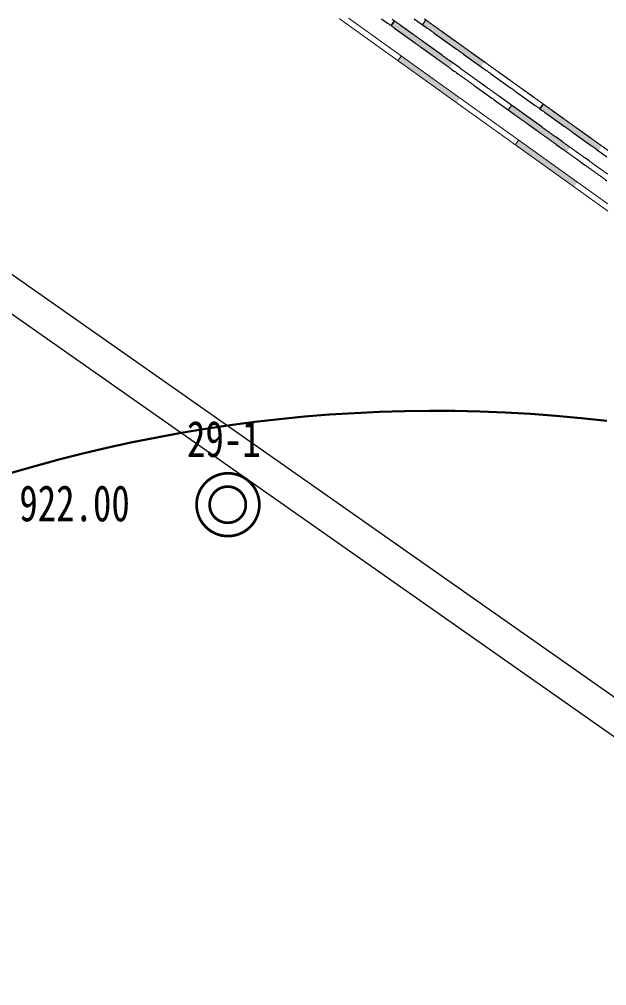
# Model space of a CAD drawing. Header units: inches. Extents: x 36473197 to 36486087, y 3899343 to 3911260.
# Drawn here: x 36483163.1 to 36483325.9, y 3904529.3 to 3904796.9 of the extents above; entities that cross this region are included whole.
import ezdxf

# ---------------------------------------------------------------- set-up
doc = ezdxf.new("R2010")
doc.units = ezdxf.units.IN
doc.header["$MEASUREMENT"] = 0
doc.layers.get('0').update_dxf_attribs({"lineweight": 0})
doc.layers.get('Defpoints').update_dxf_attribs({"lineweight": 0})
doc.layers.add('保护煤柱', color=7, linetype='Continuous', lineweight=0, true_color=0xff0042)
for name, color, linetype, lineweight in [('公路', 7, 'Continuous', 0), ('四盘区辅运巷', 7, 'Continuous', 0), ('西平正线', 7, 'Continuous', 0), ('钻孔', 7, 'Continuous', 0)]:
    doc.layers.add(name, color=color, linetype=linetype, lineweight=lineweight)
doc.styles.add('仿宋', font='simfang.ttf')
doc.styles.add('宋体', font='SIMSUN.TTC')
doc.linetypes.add('保护煤柱', pattern='A,0.0195,-0.001,[6,西北矿业高家堡煤矿2022年采掘接续图(2022.8.14).shx,S=1.01575e-06,R=0,X=0,Y=0],0.0195', length=0.04)
doc.dimstyles.get("Standard").update_dxf_attribs({"dimtxt": 30, "dimasz": 20, "dimexe": 0.18, "dimexo": 0.0625, "dimgap": 0.09, "dimtad": 1, "dimdec": 0, "dimzin": 0, "dimdsep": 46, "dimtxsty": '仿宋', "dimcen": 0.09, "dimclrd": 150, "dimclre": 150, "dimadec": 0, "dimazin": 0, "dimtfac": 1, "dimtdec": 0, "dimtofl": 0, "dimtmove": 0, "dimatfit": 3, "dimfxl": 1, "dimtolj": 1, "dimtzin": 0, "dimlwd": 0, "dimarcsym": 0})

# ---------------------------------------------------------------- blocks, each defined once
blk = doc.blocks.new('lr_block_12_1')
for points in [[(584.82, 265.34), (584.5, 265.57), (584.17, 265.81), (583.85, 266.04), (583.52, 266.27), (583.19, 266.51), (582.87, 266.74), (582.54, 266.97), (582.22, 267.2), (581.89, 267.44), (581.57, 267.67), (581.24, 267.9), (580.92, 268.14), (580.59, 268.37), (580.27, 268.6), (579.94, 268.83), (579.62, 269.07), (579.29, 269.3), (578.97, 269.53), (578.64, 269.77), (578.32, 270), (577.99, 270.23), (577.67, 270.47), (577.34, 270.7), (577.02, 270.93), (576.69, 271.16), (576.37, 271.4), (576.04, 271.63), (575.72, 271.86), (575.39, 272.1), (575.07, 272.33), (574.74, 272.56), (574.42, 272.8), (574.09, 273.03), (573.77, 273.26), (573.44, 273.49), (573.12, 273.73), (572.79, 273.96), (572.46, 274.19), (572.14, 274.43), (571.81, 274.66), (571.49, 274.89), (571.16, 275.12), (570.84, 275.36), (570.51, 275.59), (570.19, 275.82), (569.86, 276.06), (569.54, 276.29), (569.21, 276.52), (568.89, 276.76), (568.56, 276.99), (568.33, 276.66), (568.1, 276.34), (567.86, 276.01), (567.63, 275.69), (567.96, 275.46), (568.28, 275.22), (568.61, 274.99), (568.93, 274.76), (569.26, 274.52), (569.58, 274.29), (569.91, 274.06), (570.23, 273.82), (570.56, 273.59), (570.88, 273.36), (571.21, 273.13), (571.53, 272.89), (571.86, 272.66), (572.18, 272.43), (572.51, 272.19), (572.83, 271.96), (573.16, 271.73), (573.48, 271.49), (573.81, 271.26), (574.13, 271.03), (574.46, 270.8), (574.78, 270.56), (575.11, 270.33), (575.43, 270.1), (575.76, 269.86), (576.09, 269.63), (576.41, 269.4), (576.74, 269.16), (577.06, 268.93), (577.39, 268.7), (577.71, 268.47), (578.04, 268.23), (578.36, 268), (578.69, 267.77), (579.01, 267.53), (579.34, 267.3), (579.66, 267.07), (579.99, 266.83), (580.31, 266.6), (580.64, 266.37), (580.96, 266.14), (581.29, 265.9), (581.61, 265.67), (581.94, 265.44), (582.26, 265.2), (582.59, 264.97), (582.91, 264.74), (583.24, 264.51), (583.56, 264.27), (583.89, 264.04), (584.12, 264.37), (584.36, 264.69), (584.59, 265.02)], [(617.35, 242.06), (617.03, 242.3), (616.7, 242.53), (616.38, 242.76), (616.05, 243), (615.72, 243.23), (615.4, 243.46), (615.07, 243.69), (614.75, 243.93), (614.42, 244.16), (614.1, 244.39), (613.77, 244.63), (613.45, 244.86), (613.12, 245.09), (612.8, 245.32), (612.47, 245.56), (612.15, 245.79), (611.82, 246.02), (611.5, 246.25), (611.17, 246.49), (610.85, 246.72), (610.52, 246.95), (610.19, 247.19), (609.87, 247.42), (609.54, 247.65), (609.22, 247.88), (608.89, 248.12), (608.57, 248.35), (608.24, 248.58), (607.92, 248.81), (607.59, 249.05), (607.27, 249.28), (606.94, 249.51), (606.62, 249.75), (606.29, 249.98), (605.97, 250.21), (605.64, 250.44), (605.31, 250.68), (604.99, 250.91), (604.66, 251.14), (604.34, 251.38), (604.01, 251.61), (603.69, 251.84), (603.36, 252.07), (603.04, 252.31), (602.71, 252.54), (602.39, 252.77), (602.06, 253), (601.74, 253.24), (601.41, 253.47), (601.09, 253.7), (600.85, 253.38), (600.62, 253.05), (600.39, 252.73), (600.16, 252.4), (600.48, 252.17), (600.81, 251.94), (601.13, 251.7), (601.46, 251.47), (601.78, 251.24), (602.11, 251.01), (602.43, 250.77), (602.76, 250.54), (603.08, 250.31), (603.41, 250.07), (603.73, 249.84), (604.06, 249.61), (604.38, 249.38), (604.71, 249.14), (605.03, 248.91), (605.36, 248.68), (605.69, 248.44), (606.01, 248.21), (606.34, 247.98), (606.66, 247.75), (606.99, 247.51), (607.31, 247.28), (607.64, 247.05), (607.96, 246.82), (608.29, 246.58), (608.61, 246.35), (608.94, 246.12), (609.26, 245.88), (609.59, 245.65), (609.91, 245.42), (610.24, 245.19), (610.56, 244.95), (610.89, 244.72), (611.22, 244.49), (611.54, 244.26), (611.87, 244.02), (612.19, 243.79), (612.52, 243.56), (612.84, 243.32), (613.17, 243.09), (613.49, 242.86), (613.82, 242.63), (614.14, 242.39), (614.47, 242.16), (614.79, 241.93), (615.12, 241.69), (615.44, 241.46), (615.77, 241.23), (616.09, 241), (616.42, 240.76), (616.65, 241.09), (616.89, 241.41), (617.12, 241.74)]]:
    blk.add_hatch(color=7).paths.add_polyline_path(points, flags=17)
at = {"color": 7, "const_width": 0.3}
for points in [[(568.56, 276.99), (568.24, 277.22), (567.91, 277.45), (567.59, 277.69), (567.26, 277.92), (566.94, 278.15), (566.61, 278.39), (566.29, 278.62), (565.96, 278.85), (565.64, 279.09), (565.31, 279.32), (564.99, 279.55), (564.66, 279.78), (564.34, 280.02), (564.01, 280.25), (563.69, 280.48), (563.36, 280.72), (563.04, 280.95), (562.71, 281.18), (562.39, 281.42), (562.06, 281.65), (561.74, 281.88), (561.41, 282.11), (561.08, 282.35), (560.76, 282.58), (560.43, 282.81), (560.11, 283.05), (559.78, 283.28), (559.46, 283.51), (559.13, 283.75), (558.81, 283.98), (558.48, 284.21), (558.16, 284.44), (557.83, 284.68), (557.51, 284.91), (557.18, 285.14), (556.86, 285.38), (556.53, 285.61), (556.21, 285.84), (555.88, 286.07), (555.56, 286.31), (555.23, 286.54), (554.91, 286.77), (554.58, 287.01), (554.26, 287.24), (553.93, 287.47)], [(551.37, 287.34), (551.7, 287.1), (552.02, 286.87), (552.35, 286.64), (552.67, 286.41), (553, 286.17), (553.32, 285.94), (553.65, 285.71), (553.98, 285.47), (554.3, 285.24), (554.63, 285.01), (554.95, 284.77), (555.28, 284.54), (555.6, 284.31), (555.93, 284.08), (556.25, 283.84), (556.58, 283.61), (556.9, 283.38), (557.23, 283.14), (557.55, 282.91), (557.88, 282.68), (558.2, 282.44), (558.53, 282.21), (558.85, 281.98), (559.18, 281.75), (559.5, 281.51), (559.83, 281.28), (560.15, 281.05), (560.48, 280.81), (560.8, 280.58), (561.13, 280.35), (561.45, 280.11), (561.78, 279.88), (562.1, 279.65), (562.43, 279.42), (562.75, 279.18), (563.08, 278.95), (563.4, 278.72), (563.73, 278.48), (564.05, 278.25), (564.38, 278.02), (564.7, 277.78), (565.03, 277.55), (565.36, 277.32), (565.68, 277.09), (566.01, 276.85), (566.33, 276.62), (566.66, 276.39), (566.98, 276.15), (567.31, 275.92), (567.63, 275.69), (567.86, 276.01), (568.1, 276.34), (568.33, 276.66), (568.56, 276.99)], [(601.09, 253.7), (600.76, 253.94), (600.44, 254.17), (600.11, 254.4), (599.78, 254.63), (599.46, 254.87), (599.13, 255.1), (598.81, 255.33), (598.48, 255.57), (598.16, 255.8), (597.83, 256.03), (597.51, 256.26), (597.18, 256.5), (596.86, 256.73), (596.53, 256.96), (596.21, 257.19), (595.88, 257.43), (595.56, 257.66), (595.23, 257.89), (594.91, 258.13), (594.58, 258.36), (594.25, 258.59), (593.93, 258.82), (593.6, 259.06), (593.28, 259.29), (592.95, 259.52), (592.63, 259.76), (592.3, 259.99), (591.98, 260.22), (591.65, 260.45), (591.33, 260.69), (591, 260.92), (590.68, 261.15), (590.35, 261.38), (590.03, 261.62), (589.7, 261.85), (589.38, 262.08), (589.05, 262.32), (588.72, 262.55), (588.4, 262.78), (588.07, 263.01), (587.75, 263.25), (587.42, 263.48), (587.1, 263.71), (586.77, 263.94), (586.45, 264.18), (586.12, 264.41), (585.8, 264.64), (585.47, 264.88), (585.15, 265.11), (584.82, 265.34), (584.5, 265.57), (584.17, 265.81), (583.85, 266.04), (583.52, 266.27), (583.19, 266.51), (582.87, 266.74), (582.54, 266.97), (582.22, 267.2), (581.89, 267.44), (581.57, 267.67), (581.24, 267.9), (580.92, 268.14), (580.59, 268.37), (580.27, 268.6), (579.94, 268.83), (579.62, 269.07), (579.29, 269.3), (578.97, 269.53), (578.64, 269.77), (578.32, 270), (577.99, 270.23), (577.67, 270.47), (577.34, 270.7), (577.02, 270.93), (576.69, 271.16), (576.37, 271.4), (576.04, 271.63), (575.72, 271.86), (575.39, 272.1), (575.07, 272.33), (574.74, 272.56), (574.42, 272.8), (574.09, 273.03), (573.77, 273.26), (573.44, 273.49), (573.12, 273.73), (572.79, 273.96), (572.46, 274.19), (572.14, 274.43), (571.81, 274.66), (571.49, 274.89), (571.16, 275.12), (570.84, 275.36), (570.51, 275.59), (570.19, 275.82), (569.86, 276.06), (569.54, 276.29), (569.21, 276.52), (568.89, 276.76), (568.56, 276.99), (568.33, 276.66), (568.1, 276.34), (567.86, 276.01), (567.63, 275.69), (567.96, 275.46), (568.28, 275.22), (568.61, 274.99), (568.93, 274.76), (569.26, 274.52), (569.58, 274.29), (569.91, 274.06), (570.23, 273.82), (570.56, 273.59), (570.88, 273.36), (571.21, 273.13), (571.53, 272.89), (571.86, 272.66), (572.18, 272.43), (572.51, 272.19), (572.83, 271.96), (573.16, 271.73), (573.48, 271.49), (573.81, 271.26), (574.13, 271.03), (574.46, 270.8), (574.78, 270.56), (575.11, 270.33), (575.43, 270.1), (575.76, 269.86), (576.09, 269.63), (576.41, 269.4), (576.74, 269.16), (577.06, 268.93), (577.39, 268.7), (577.71, 268.47), (578.04, 268.23), (578.36, 268), (578.69, 267.77), (579.01, 267.53), (579.34, 267.3), (579.66, 267.07), (579.99, 266.83), (580.31, 266.6), (580.64, 266.37), (580.96, 266.14), (581.29, 265.9), (581.61, 265.67), (581.94, 265.44), (582.26, 265.2), (582.59, 264.97), (582.91, 264.74), (583.24, 264.51), (583.56, 264.27), (583.89, 264.04), (584.22, 263.81), (584.54, 263.57), (584.87, 263.34), (585.19, 263.11), (585.52, 262.88), (585.84, 262.64), (586.17, 262.41), (586.49, 262.18), (586.82, 261.95), (587.14, 261.71), (587.47, 261.48), (587.79, 261.25), (588.12, 261.01), (588.44, 260.78), (588.77, 260.55), (589.09, 260.32), (589.42, 260.08), (589.75, 259.85), (590.07, 259.62), (590.4, 259.38), (590.72, 259.15), (591.05, 258.92), (591.37, 258.69), (591.7, 258.45), (592.02, 258.22), (592.35, 257.99), (592.67, 257.76), (593, 257.52), (593.32, 257.29), (593.65, 257.06), (593.97, 256.82), (594.3, 256.59), (594.62, 256.36), (594.95, 256.13), (595.28, 255.89), (595.6, 255.66), (595.93, 255.43), (596.25, 255.2), (596.58, 254.96), (596.9, 254.73), (597.23, 254.5), (597.55, 254.26), (597.88, 254.03), (598.2, 253.8), (598.53, 253.57), (598.85, 253.33), (599.18, 253.1), (599.5, 252.87), (599.83, 252.63), (600.16, 252.4), (600.39, 252.73), (600.62, 253.05), (600.85, 253.38), (601.09, 253.7)], [(625.81, 236.01), (625.48, 236.25), (625.16, 236.48), (624.83, 236.71), (624.51, 236.94), (624.18, 237.18), (623.86, 237.41), (623.53, 237.64), (623.21, 237.87), (622.88, 238.11), (622.56, 238.34), (622.23, 238.57), (621.91, 238.81), (621.58, 239.04), (621.25, 239.27), (620.93, 239.5), (620.6, 239.74), (620.28, 239.97), (619.95, 240.2), (619.63, 240.44), (619.3, 240.67), (618.98, 240.9), (618.65, 241.13), (618.33, 241.37), (618, 241.6), (617.68, 241.83), (617.35, 242.06), (617.03, 242.3), (616.7, 242.53), (616.38, 242.76), (616.05, 243), (615.72, 243.23), (615.4, 243.46), (615.07, 243.69), (614.75, 243.93), (614.42, 244.16), (614.1, 244.39), (613.77, 244.63), (613.45, 244.86), (613.12, 245.09), (612.8, 245.32), (612.47, 245.56), (612.15, 245.79), (611.82, 246.02), (611.5, 246.25), (611.17, 246.49), (610.85, 246.72), (610.52, 246.95), (610.19, 247.19), (609.87, 247.42), (609.54, 247.65), (609.22, 247.88), (608.89, 248.12), (608.57, 248.35), (608.24, 248.58), (607.92, 248.81), (607.59, 249.05), (607.27, 249.28), (606.94, 249.51), (606.62, 249.75), (606.29, 249.98), (605.97, 250.21), (605.64, 250.44), (605.31, 250.68), (604.99, 250.91), (604.66, 251.14), (604.34, 251.38), (604.01, 251.61), (603.69, 251.84), (603.36, 252.07), (603.04, 252.31), (602.71, 252.54), (602.39, 252.77), (602.06, 253), (601.74, 253.24), (601.41, 253.47), (601.09, 253.7), (600.85, 253.38), (600.62, 253.05), (600.39, 252.73), (600.16, 252.4), (600.48, 252.17), (600.81, 251.94), (601.13, 251.7), (601.46, 251.47), (601.78, 251.24), (602.11, 251.01), (602.43, 250.77), (602.76, 250.54), (603.08, 250.31), (603.41, 250.07), (603.73, 249.84), (604.06, 249.61), (604.38, 249.38), (604.71, 249.14), (605.03, 248.91), (605.36, 248.68), (605.69, 248.44), (606.01, 248.21), (606.34, 247.98), (606.66, 247.75), (606.99, 247.51), (607.31, 247.28), (607.64, 247.05), (607.96, 246.82), (608.29, 246.58), (608.61, 246.35), (608.94, 246.12), (609.26, 245.88), (609.59, 245.65), (609.91, 245.42), (610.24, 245.19), (610.56, 244.95), (610.89, 244.72), (611.22, 244.49), (611.54, 244.26), (611.87, 244.02), (612.19, 243.79), (612.52, 243.56), (612.84, 243.32), (613.17, 243.09), (613.49, 242.86), (613.82, 242.63), (614.14, 242.39), (614.47, 242.16), (614.79, 241.93), (615.12, 241.69), (615.44, 241.46), (615.77, 241.23), (616.09, 241), (616.42, 240.76), (616.75, 240.53), (617.07, 240.3), (617.4, 240.07), (617.72, 239.83), (618.05, 239.6), (618.37, 239.37), (618.7, 239.13), (619.02, 238.9), (619.35, 238.67), (619.67, 238.44), (620, 238.2), (620.32, 237.97), (620.65, 237.74), (620.97, 237.5), (621.3, 237.27), (621.62, 237.04), (621.95, 236.81), (622.28, 236.57), (622.6, 236.34), (622.93, 236.11), (623.25, 235.88), (623.58, 235.64), (623.9, 235.41), (624.23, 235.18), (624.55, 234.94), (624.88, 234.71), (625.2, 234.48), (625.53, 234.25), (625.85, 234.01)]]:
    blk.add_lwpolyline(points, dxfattribs=at)
blk = doc.blocks.new('*D204')
at = {"layer": 'Defpoints', "color": 0, "transparency": 16777216}
for p in [(36476925.52, 3911082.36), (36486060.15, 3904950.04), (36485936.09, 3904772.87)]:
    blk.add_point(p, dxfattribs=at)
at = {"layer": '四盘区辅运巷', "color": 150, "lineweight": -2, "transparency": 16777216}
for p, q in [((36476925.55, 3911082.41), (36477049.68, 3911259.68)), ((36485936.12, 3904772.92), (36486060.25, 3904950.19))]:
    blk.add_line(p, q, dxfattribs=at)
at = {"layer": '四盘区辅运巷', "color": 150, "lineweight": 0, "transparency": 16777216}
blk.add_line((36477065.96, 3911248.06), (36486043.76, 3904961.51), dxfattribs=at)
at = {"layer": '四盘区辅运巷', "color": 150, "transparency": 16777216}
for points in [[(36477067.87, 3911250.79), (36477064.05, 3911245.33), (36477049.58, 3911259.53)], [(36486045.68, 3904964.24), (36486041.85, 3904958.78), (36486060.15, 3904950.04)]]:
    blk.add_solid(points, dxfattribs=at)
at = {"layer": '四盘区辅运巷', "color": 0, "transparency": 16777216, "insert": (36481563.62, 3908117.29), "char_height": 30, "attachment_point": 5, "rotation": 324.9991, "style": '仿宋'}
blk.add_mtext('\\A1;1100', dxfattribs=at)
blk = doc.blocks.new('*D205')
at = {"layer": 'Defpoints', "color": 0, "transparency": 16777216}
for p in [(36485936.09, 3904772.87), (36482207.75, 3899448.44), (36482358.83, 3899342.66)]:
    blk.add_point(p, dxfattribs=at)
at = {"layer": '四盘区辅运巷', "color": 150, "lineweight": -2, "transparency": 16777216}
for p, q in [((36485936.14, 3904772.84), (36486087.31, 3904666.98)), ((36482207.81, 3899448.41), (36482358.98, 3899342.55))]:
    blk.add_line(p, q, dxfattribs=at)
at = {"layer": '四盘区辅运巷', "color": 150, "lineweight": 0, "transparency": 16777216}
blk.add_line((36486075.69, 3904650.7), (36482370.3, 3899359.04), dxfattribs=at)
at = {"layer": '四盘区辅运巷', "color": 150, "transparency": 16777216}
for points in [[(36486072.96, 3904652.61), (36486078.42, 3904648.79), (36486087.16, 3904667.08)], [(36482367.57, 3899360.95), (36482373.03, 3899357.13), (36482358.83, 3899342.66)]]:
    blk.add_solid(points, dxfattribs=at)
at = {"layer": '四盘区辅运巷', "color": 0, "transparency": 16777216, "insert": (36484210.49, 3902013.62), "char_height": 30, "attachment_point": 5, "rotation": 54.9991, "style": '仿宋'}
blk.add_mtext('\\A1;650', dxfattribs=at)

msp = doc.modelspace()

# ---------------------------------------------------------------- hatches: boundary and pattern name
at = {"layer": '西平正线'}
for points in [[(36483283.33, 3904784.73), (36483283, 3904784.97), (36483282.68, 3904785.2), (36483282.35, 3904785.43), (36483282.03, 3904785.67), (36483281.7, 3904785.9), (36483281.38, 3904786.13), (36483281.05, 3904786.37), (36483280.73, 3904786.6), (36483280.4, 3904786.83), (36483280.08, 3904787.07), (36483279.76, 3904787.3), (36483279.43, 3904787.54), (36483279.11, 3904787.77), (36483278.78, 3904788), (36483278.46, 3904788.24), (36483278.13, 3904788.47), (36483277.81, 3904788.7), (36483277.48, 3904788.94), (36483277.16, 3904789.17), (36483276.83, 3904789.4), (36483276.51, 3904789.64), (36483276.18, 3904789.87), (36483275.86, 3904790.1), (36483275.53, 3904790.34), (36483275.21, 3904790.57), (36483274.88, 3904790.8), (36483274.56, 3904791.04), (36483274.23, 3904791.27), (36483273.91, 3904791.5), (36483273.58, 3904791.74), (36483273.26, 3904791.97), (36483272.93, 3904792.2), (36483272.61, 3904792.44), (36483272.28, 3904792.67), (36483271.96, 3904792.9), (36483271.63, 3904793.14), (36483271.31, 3904793.37), (36483270.98, 3904793.6), (36483270.66, 3904793.84), (36483270.33, 3904794.07), (36483270.01, 3904794.3), (36483269.69, 3904794.54), (36483269.36, 3904794.77), (36483269.04, 3904795), (36483268.71, 3904795.24), (36483268.39, 3904795.47), (36483268.06, 3904795.7), (36483267.74, 3904795.94), (36483267.41, 3904796.17), (36483267.09, 3904796.4), (36483266.85, 3904796.08), (36483266.62, 3904795.76), (36483266.39, 3904795.43), (36483266.15, 3904795.11), (36483266.48, 3904794.87), (36483266.8, 3904794.64), (36483267.13, 3904794.41), (36483267.45, 3904794.17), (36483267.78, 3904793.94), (36483268.1, 3904793.7), (36483268.43, 3904793.47), (36483268.75, 3904793.24), (36483269.08, 3904793), (36483269.4, 3904792.77), (36483269.73, 3904792.54), (36483270.05, 3904792.3), (36483270.38, 3904792.07), (36483270.7, 3904791.84), (36483271.03, 3904791.6), (36483271.35, 3904791.37), (36483271.68, 3904791.14), (36483272, 3904790.9), (36483272.32, 3904790.67), (36483272.65, 3904790.44), (36483272.97, 3904790.2), (36483273.3, 3904789.97), (36483273.62, 3904789.74), (36483273.95, 3904789.5), (36483274.27, 3904789.27), (36483274.6, 3904789.04), (36483274.92, 3904788.8), (36483275.25, 3904788.57), (36483275.57, 3904788.34), (36483275.9, 3904788.1), (36483276.22, 3904787.87), (36483276.55, 3904787.64), (36483276.87, 3904787.4), (36483277.2, 3904787.17), (36483277.52, 3904786.94), (36483277.85, 3904786.7), (36483278.17, 3904786.47), (36483278.5, 3904786.24), (36483278.82, 3904786), (36483279.15, 3904785.77), (36483279.47, 3904785.54), (36483279.8, 3904785.3), (36483280.12, 3904785.07), (36483280.45, 3904784.84), (36483280.77, 3904784.6), (36483281.1, 3904784.37), (36483281.42, 3904784.14), (36483281.75, 3904783.9), (36483282.07, 3904783.67), (36483282.39, 3904783.43), (36483282.63, 3904783.76), (36483282.86, 3904784.08), (36483283.09, 3904784.41)], [(36483292.06, 3904785.02), (36483291.73, 3904785.25), (36483291.41, 3904785.48), (36483291.08, 3904785.72), (36483290.76, 3904785.95), (36483290.43, 3904786.18), (36483290.11, 3904786.41), (36483289.78, 3904786.65), (36483289.46, 3904786.88), (36483289.13, 3904787.11), (36483288.81, 3904787.34), (36483288.48, 3904787.58), (36483288.15, 3904787.81), (36483287.83, 3904788.04), (36483287.5, 3904788.28), (36483287.18, 3904788.51), (36483286.85, 3904788.74), (36483286.53, 3904788.97), (36483286.2, 3904789.21), (36483285.88, 3904789.44), (36483285.55, 3904789.67), (36483285.23, 3904789.9), (36483284.9, 3904790.14), (36483284.58, 3904790.37), (36483284.25, 3904790.6), (36483283.93, 3904790.84), (36483283.6, 3904791.07), (36483283.28, 3904791.3), (36483282.95, 3904791.53), (36483282.62, 3904791.77), (36483282.3, 3904792), (36483281.97, 3904792.23), (36483281.65, 3904792.47), (36483281.32, 3904792.7), (36483281, 3904792.93), (36483280.67, 3904793.16), (36483280.35, 3904793.4), (36483280.02, 3904793.63), (36483279.7, 3904793.86), (36483279.37, 3904794.09), (36483279.05, 3904794.33), (36483278.72, 3904794.56), (36483278.4, 3904794.79), (36483278.07, 3904795.03), (36483277.75, 3904795.26), (36483277.42, 3904795.49), (36483277.09, 3904795.72), (36483276.77, 3904795.96), (36483276.44, 3904796.19), (36483276.12, 3904796.42), (36483275.79, 3904796.66), (36483275.56, 3904796.33), (36483275.33, 3904796), (36483275.1, 3904795.68), (36483274.86, 3904795.35), (36483275.19, 3904795.12), (36483275.51, 3904794.89), (36483275.84, 3904794.66), (36483276.16, 3904794.42), (36483276.49, 3904794.19), (36483276.81, 3904793.96), (36483277.14, 3904793.72), (36483277.46, 3904793.49), (36483277.79, 3904793.26), (36483278.12, 3904793.03), (36483278.44, 3904792.79), (36483278.77, 3904792.56), (36483279.09, 3904792.33), (36483279.42, 3904792.1), (36483279.74, 3904791.86), (36483280.07, 3904791.63), (36483280.39, 3904791.4), (36483280.72, 3904791.16), (36483281.04, 3904790.93), (36483281.37, 3904790.7), (36483281.69, 3904790.47), (36483282.02, 3904790.23), (36483282.34, 3904790), (36483282.67, 3904789.77), (36483282.99, 3904789.53), (36483283.32, 3904789.3), (36483283.65, 3904789.07), (36483283.97, 3904788.84), (36483284.3, 3904788.6), (36483284.62, 3904788.37), (36483284.95, 3904788.14), (36483285.27, 3904787.91), (36483285.6, 3904787.67), (36483285.92, 3904787.44), (36483286.25, 3904787.21), (36483286.57, 3904786.97), (36483286.9, 3904786.74), (36483287.22, 3904786.51), (36483287.55, 3904786.28), (36483287.87, 3904786.04), (36483288.2, 3904785.81), (36483288.52, 3904785.58), (36483288.85, 3904785.35), (36483289.18, 3904785.11), (36483289.5, 3904784.88), (36483289.83, 3904784.65), (36483290.15, 3904784.41), (36483290.48, 3904784.18), (36483290.8, 3904783.95), (36483291.13, 3904783.72), (36483291.36, 3904784.04), (36483291.59, 3904784.37), (36483291.83, 3904784.69)], [(36483315.81, 3904761.4), (36483315.49, 3904761.63), (36483315.16, 3904761.86), (36483314.84, 3904762.1), (36483314.51, 3904762.33), (36483314.19, 3904762.56), (36483313.86, 3904762.79), (36483313.54, 3904763.03), (36483313.21, 3904763.26), (36483312.89, 3904763.49), (36483312.56, 3904763.73), (36483312.24, 3904763.96), (36483311.91, 3904764.19), (36483311.59, 3904764.43), (36483311.26, 3904764.66), (36483310.94, 3904764.89), (36483310.61, 3904765.13), (36483310.29, 3904765.36), (36483309.97, 3904765.59), (36483309.64, 3904765.83), (36483309.32, 3904766.06), (36483308.99, 3904766.29), (36483308.67, 3904766.53), (36483308.34, 3904766.76), (36483308.02, 3904767), (36483307.69, 3904767.23), (36483307.37, 3904767.46), (36483307.04, 3904767.7), (36483306.72, 3904767.93), (36483306.39, 3904768.16), (36483306.07, 3904768.4), (36483305.74, 3904768.63), (36483305.42, 3904768.86), (36483305.09, 3904769.1), (36483304.77, 3904769.33), (36483304.44, 3904769.56), (36483304.12, 3904769.8), (36483303.79, 3904770.03), (36483303.47, 3904770.26), (36483303.14, 3904770.5), (36483302.82, 3904770.73), (36483302.49, 3904770.96), (36483302.17, 3904771.2), (36483301.84, 3904771.43), (36483301.52, 3904771.66), (36483301.19, 3904771.9), (36483300.87, 3904772.13), (36483300.54, 3904772.36), (36483300.22, 3904772.6), (36483299.9, 3904772.83), (36483299.57, 3904773.06), (36483299.34, 3904772.74), (36483299.1, 3904772.41), (36483298.87, 3904772.09), (36483298.64, 3904771.76), (36483298.96, 3904771.53), (36483299.29, 3904771.3), (36483299.61, 3904771.06), (36483299.94, 3904770.83), (36483300.26, 3904770.6), (36483300.59, 3904770.36), (36483300.91, 3904770.13), (36483301.24, 3904769.9), (36483301.56, 3904769.66), (36483301.89, 3904769.43), (36483302.21, 3904769.2), (36483302.53, 3904768.96), (36483302.86, 3904768.73), (36483303.18, 3904768.5), (36483303.51, 3904768.26), (36483303.83, 3904768.03), (36483304.16, 3904767.8), (36483304.48, 3904767.56), (36483304.81, 3904767.33), (36483305.13, 3904767.1), (36483305.46, 3904766.86), (36483305.78, 3904766.63), (36483306.11, 3904766.4), (36483306.43, 3904766.16), (36483306.76, 3904765.93), (36483307.08, 3904765.7), (36483307.41, 3904765.46), (36483307.73, 3904765.23), (36483308.06, 3904765), (36483308.38, 3904764.76), (36483308.71, 3904764.53), (36483309.03, 3904764.3), (36483309.36, 3904764.06), (36483309.68, 3904763.83), (36483310.01, 3904763.6), (36483310.33, 3904763.36), (36483310.66, 3904763.13), (36483310.98, 3904762.89), (36483311.31, 3904762.66), (36483311.63, 3904762.43), (36483311.96, 3904762.19), (36483312.28, 3904761.96), (36483312.6, 3904761.73), (36483312.93, 3904761.49), (36483313.25, 3904761.26), (36483313.58, 3904761.03), (36483313.91, 3904760.79), (36483314.23, 3904760.56), (36483314.56, 3904760.33), (36483314.88, 3904760.1), (36483315.12, 3904760.42), (36483315.35, 3904760.75), (36483315.58, 3904761.07)], [(36483324.59, 3904761.74), (36483324.26, 3904761.97), (36483323.94, 3904762.21), (36483323.61, 3904762.44), (36483323.29, 3904762.67), (36483322.96, 3904762.9), (36483322.64, 3904763.14), (36483322.31, 3904763.37), (36483321.99, 3904763.6), (36483321.66, 3904763.84), (36483321.34, 3904764.07), (36483321.01, 3904764.3), (36483320.69, 3904764.53), (36483320.36, 3904764.77), (36483320.03, 3904765), (36483319.71, 3904765.23), (36483319.38, 3904765.47), (36483319.06, 3904765.7), (36483318.73, 3904765.93), (36483318.41, 3904766.16), (36483318.08, 3904766.4), (36483317.76, 3904766.63), (36483317.43, 3904766.86), (36483317.11, 3904767.09), (36483316.78, 3904767.33), (36483316.46, 3904767.56), (36483316.13, 3904767.79), (36483315.81, 3904768.03), (36483315.48, 3904768.26), (36483315.15, 3904768.49), (36483314.83, 3904768.72), (36483314.5, 3904768.96), (36483314.18, 3904769.19), (36483313.85, 3904769.42), (36483313.53, 3904769.65), (36483313.2, 3904769.89), (36483312.88, 3904770.12), (36483312.55, 3904770.35), (36483312.23, 3904770.59), (36483311.9, 3904770.82), (36483311.58, 3904771.05), (36483311.25, 3904771.28), (36483310.93, 3904771.52), (36483310.6, 3904771.75), (36483310.28, 3904771.98), (36483309.95, 3904772.22), (36483309.62, 3904772.45), (36483309.3, 3904772.68), (36483308.97, 3904772.91), (36483308.65, 3904773.15), (36483308.32, 3904773.38), (36483308.09, 3904773.05), (36483307.86, 3904772.73), (36483307.63, 3904772.4), (36483307.39, 3904772.08), (36483307.72, 3904771.84), (36483308.04, 3904771.61), (36483308.37, 3904771.38), (36483308.69, 3904771.15), (36483309.02, 3904770.91), (36483309.34, 3904770.68), (36483309.67, 3904770.45), (36483310, 3904770.22), (36483310.32, 3904769.98), (36483310.65, 3904769.75), (36483310.97, 3904769.52), (36483311.3, 3904769.28), (36483311.62, 3904769.05), (36483311.95, 3904768.82), (36483312.27, 3904768.59), (36483312.6, 3904768.35), (36483312.92, 3904768.12), (36483313.25, 3904767.89), (36483313.57, 3904767.66), (36483313.9, 3904767.42), (36483314.22, 3904767.19), (36483314.55, 3904766.96), (36483314.87, 3904766.72), (36483315.2, 3904766.49), (36483315.53, 3904766.26), (36483315.85, 3904766.03), (36483316.18, 3904765.79), (36483316.5, 3904765.56), (36483316.83, 3904765.33), (36483317.15, 3904765.09), (36483317.48, 3904764.86), (36483317.8, 3904764.63), (36483318.13, 3904764.4), (36483318.45, 3904764.16), (36483318.78, 3904763.93), (36483319.1, 3904763.7), (36483319.43, 3904763.47), (36483319.75, 3904763.23), (36483320.08, 3904763), (36483320.4, 3904762.77), (36483320.73, 3904762.53), (36483321.06, 3904762.3), (36483321.38, 3904762.07), (36483321.71, 3904761.84), (36483322.03, 3904761.6), (36483322.36, 3904761.37), (36483322.68, 3904761.14), (36483323.01, 3904760.91), (36483323.33, 3904760.67), (36483323.66, 3904760.44), (36483323.89, 3904760.76), (36483324.12, 3904761.09), (36483324.36, 3904761.42)]]:
    msp.add_hatch(color=7, dxfattribs=at).paths.add_polyline_path(points, flags=17)

# ---------------------------------------------------------------- linework, layer by layer
at = {"layer": '保护煤柱', "color": 1, "linetype": '保护煤柱', "lineweight": 30, "ltscale": 3750, "true_color": 0xff0000}
msp.add_arc((36483278.44, 3904278.55, -0.2), 409.89, 83.3491, 268.7631, dxfattribs=at)
msp.add_arc((36483278.44, 3904278.55, -0.2), 409.89, 83.3491, 268.7631, dxfattribs=at)
at = {"layer": '公路', "linetype": 'Continuous', "lineweight": 9}
for p, q in [((36483567.3, 3904441.47, -0.2), (36483063.48, 3904794.5, -0.2)), ((36483562.27, 3904434.01, -0.2), (36483058.45, 3904787.03, -0.2))]:
    msp.add_line(p, q, dxfattribs=at)
at = {"layer": '西平正线', "color": 7, "linetype": 'Continuous', "lineweight": 0, "flags": 128}
for points in [[(36483263.55, 3904796.97), (36483263.88, 3904796.74), (36483264.2, 3904796.51), (36483264.53, 3904796.27), (36483264.85, 3904796.04), (36483265.18, 3904795.81), (36483265.5, 3904795.57), (36483265.83, 3904795.34), (36483266.15, 3904795.11), (36483266.39, 3904795.43), (36483266.62, 3904795.76), (36483266.85, 3904796.08), (36483267.09, 3904796.4)], [(36483299.57, 3904773.06), (36483299.25, 3904773.3), (36483298.92, 3904773.53), (36483298.6, 3904773.76), (36483298.27, 3904774), (36483297.95, 3904774.23), (36483297.62, 3904774.46), (36483297.3, 3904774.7), (36483296.97, 3904774.93), (36483296.65, 3904775.16), (36483296.32, 3904775.4), (36483296, 3904775.63), (36483295.67, 3904775.86), (36483295.35, 3904776.1), (36483295.02, 3904776.33), (36483294.7, 3904776.56), (36483294.37, 3904776.8), (36483294.05, 3904777.03), (36483293.72, 3904777.27), (36483293.4, 3904777.5), (36483293.07, 3904777.73), (36483292.75, 3904777.97), (36483292.42, 3904778.2), (36483292.1, 3904778.43), (36483291.77, 3904778.67), (36483291.45, 3904778.9), (36483291.12, 3904779.13), (36483290.8, 3904779.37), (36483290.47, 3904779.6), (36483290.15, 3904779.83), (36483289.83, 3904780.07), (36483289.5, 3904780.3), (36483289.18, 3904780.53), (36483288.85, 3904780.77), (36483288.53, 3904781), (36483288.2, 3904781.23), (36483287.88, 3904781.47), (36483287.55, 3904781.7), (36483287.23, 3904781.93), (36483286.9, 3904782.17), (36483286.58, 3904782.4), (36483286.25, 3904782.63), (36483285.93, 3904782.87), (36483285.6, 3904783.1), (36483285.28, 3904783.33), (36483284.95, 3904783.57), (36483284.63, 3904783.8), (36483284.3, 3904784.03), (36483283.98, 3904784.27), (36483283.65, 3904784.5), (36483283.33, 3904784.73), (36483283, 3904784.97), (36483282.68, 3904785.2), (36483282.35, 3904785.43), (36483282.03, 3904785.67), (36483281.7, 3904785.9), (36483281.38, 3904786.13), (36483281.05, 3904786.37), (36483280.73, 3904786.6), (36483280.4, 3904786.83), (36483280.08, 3904787.07), (36483279.76, 3904787.3), (36483279.43, 3904787.54), (36483279.11, 3904787.77), (36483278.78, 3904788), (36483278.46, 3904788.24), (36483278.13, 3904788.47), (36483277.81, 3904788.7), (36483277.48, 3904788.94), (36483277.16, 3904789.17), (36483276.83, 3904789.4), (36483276.51, 3904789.64), (36483276.18, 3904789.87), (36483275.86, 3904790.1), (36483275.53, 3904790.34), (36483275.21, 3904790.57), (36483274.88, 3904790.8), (36483274.56, 3904791.04), (36483274.23, 3904791.27), (36483273.91, 3904791.5), (36483273.58, 3904791.74), (36483273.26, 3904791.97), (36483272.93, 3904792.2), (36483272.61, 3904792.44), (36483272.28, 3904792.67), (36483271.96, 3904792.9), (36483271.63, 3904793.14), (36483271.31, 3904793.37), (36483270.98, 3904793.6), (36483270.66, 3904793.84), (36483270.33, 3904794.07), (36483270.01, 3904794.3), (36483269.69, 3904794.54), (36483269.36, 3904794.77), (36483269.04, 3904795), (36483268.71, 3904795.24), (36483268.39, 3904795.47), (36483268.06, 3904795.7), (36483267.74, 3904795.94), (36483267.41, 3904796.17), (36483267.09, 3904796.4), (36483266.85, 3904796.08), (36483266.62, 3904795.76), (36483266.39, 3904795.43), (36483266.15, 3904795.11), (36483266.48, 3904794.87), (36483266.8, 3904794.64), (36483267.13, 3904794.41), (36483267.45, 3904794.17), (36483267.78, 3904793.94), (36483268.1, 3904793.7), (36483268.43, 3904793.47), (36483268.75, 3904793.24), (36483269.08, 3904793), (36483269.4, 3904792.77), (36483269.73, 3904792.54), (36483270.05, 3904792.3), (36483270.38, 3904792.07), (36483270.7, 3904791.84), (36483271.03, 3904791.6), (36483271.35, 3904791.37), (36483271.68, 3904791.14), (36483272, 3904790.9), (36483272.32, 3904790.67), (36483272.65, 3904790.44), (36483272.97, 3904790.2), (36483273.3, 3904789.97), (36483273.62, 3904789.74), (36483273.95, 3904789.5), (36483274.27, 3904789.27), (36483274.6, 3904789.04), (36483274.92, 3904788.8), (36483275.25, 3904788.57), (36483275.57, 3904788.34), (36483275.9, 3904788.1), (36483276.22, 3904787.87), (36483276.55, 3904787.64), (36483276.87, 3904787.4), (36483277.2, 3904787.17), (36483277.52, 3904786.94), (36483277.85, 3904786.7), (36483278.17, 3904786.47), (36483278.5, 3904786.24), (36483278.82, 3904786), (36483279.15, 3904785.77), (36483279.47, 3904785.54), (36483279.8, 3904785.3), (36483280.12, 3904785.07), (36483280.45, 3904784.84), (36483280.77, 3904784.6), (36483281.1, 3904784.37), (36483281.42, 3904784.14), (36483281.75, 3904783.9), (36483282.07, 3904783.67), (36483282.39, 3904783.43), (36483282.72, 3904783.2), (36483283.04, 3904782.97), (36483283.37, 3904782.73), (36483283.69, 3904782.5), (36483284.02, 3904782.27), (36483284.34, 3904782.03), (36483284.67, 3904781.8), (36483284.99, 3904781.57), (36483285.32, 3904781.33), (36483285.64, 3904781.1), (36483285.97, 3904780.87), (36483286.29, 3904780.63), (36483286.62, 3904780.4), (36483286.94, 3904780.17), (36483287.27, 3904779.93), (36483287.59, 3904779.7), (36483287.92, 3904779.47), (36483288.24, 3904779.23), (36483288.57, 3904779), (36483288.89, 3904778.77), (36483289.22, 3904778.53), (36483289.54, 3904778.3), (36483289.87, 3904778.07), (36483290.19, 3904777.83), (36483290.52, 3904777.6), (36483290.84, 3904777.37), (36483291.17, 3904777.13), (36483291.49, 3904776.9), (36483291.82, 3904776.67), (36483292.14, 3904776.43), (36483292.46, 3904776.2), (36483292.79, 3904775.97), (36483293.11, 3904775.73), (36483293.44, 3904775.5), (36483293.76, 3904775.27), (36483294.09, 3904775.03), (36483294.41, 3904774.8), (36483294.74, 3904774.57), (36483295.06, 3904774.33), (36483295.39, 3904774.1), (36483295.71, 3904773.87), (36483296.04, 3904773.63), (36483296.36, 3904773.4), (36483296.69, 3904773.16), (36483297.01, 3904772.93), (36483297.34, 3904772.7), (36483297.66, 3904772.46), (36483297.99, 3904772.23), (36483298.31, 3904772), (36483298.64, 3904771.76), (36483298.87, 3904772.09), (36483299.1, 3904772.41), (36483299.34, 3904772.74), (36483299.57, 3904773.06)], [(36483267.09, 3904796.4), (36483266.76, 3904796.64), (36483266.44, 3904796.87)], [(36483272.59, 3904796.98), (36483272.91, 3904796.75), (36483273.24, 3904796.52), (36483273.56, 3904796.28), (36483273.89, 3904796.05), (36483274.21, 3904795.82), (36483274.54, 3904795.59), (36483274.86, 3904795.35), (36483275.1, 3904795.68), (36483275.33, 3904796), (36483275.56, 3904796.33), (36483275.79, 3904796.66)], [(36483308.32, 3904773.38), (36483308, 3904773.61), (36483307.67, 3904773.84), (36483307.35, 3904774.08), (36483307.02, 3904774.31), (36483306.7, 3904774.54), (36483306.37, 3904774.78), (36483306.05, 3904775.01), (36483305.72, 3904775.24), (36483305.4, 3904775.47), (36483305.07, 3904775.71), (36483304.75, 3904775.94), (36483304.42, 3904776.17), (36483304.09, 3904776.4), (36483303.77, 3904776.64), (36483303.44, 3904776.87), (36483303.12, 3904777.1), (36483302.79, 3904777.34), (36483302.47, 3904777.57), (36483302.14, 3904777.8), (36483301.82, 3904778.03), (36483301.49, 3904778.27), (36483301.17, 3904778.5), (36483300.84, 3904778.73), (36483300.52, 3904778.97), (36483300.19, 3904779.2), (36483299.87, 3904779.43), (36483299.54, 3904779.66), (36483299.22, 3904779.9), (36483298.89, 3904780.13), (36483298.56, 3904780.36), (36483298.24, 3904780.59), (36483297.91, 3904780.83), (36483297.59, 3904781.06), (36483297.26, 3904781.29), (36483296.94, 3904781.53), (36483296.61, 3904781.76), (36483296.29, 3904781.99), (36483295.96, 3904782.22), (36483295.64, 3904782.46), (36483295.31, 3904782.69), (36483294.99, 3904782.92), (36483294.66, 3904783.15), (36483294.34, 3904783.39), (36483294.01, 3904783.62), (36483293.68, 3904783.85), (36483293.36, 3904784.09), (36483293.03, 3904784.32), (36483292.71, 3904784.55), (36483292.38, 3904784.78), (36483292.06, 3904785.02), (36483291.73, 3904785.25), (36483291.41, 3904785.48), (36483291.08, 3904785.72), (36483290.76, 3904785.95), (36483290.43, 3904786.18), (36483290.11, 3904786.41), (36483289.78, 3904786.65), (36483289.46, 3904786.88), (36483289.13, 3904787.11), (36483288.81, 3904787.34), (36483288.48, 3904787.58), (36483288.15, 3904787.81), (36483287.83, 3904788.04), (36483287.5, 3904788.28), (36483287.18, 3904788.51), (36483286.85, 3904788.74), (36483286.53, 3904788.97), (36483286.2, 3904789.21), (36483285.88, 3904789.44), (36483285.55, 3904789.67), (36483285.23, 3904789.9), (36483284.9, 3904790.14), (36483284.58, 3904790.37), (36483284.25, 3904790.6), (36483283.93, 3904790.84), (36483283.6, 3904791.07), (36483283.28, 3904791.3), (36483282.95, 3904791.53), (36483282.62, 3904791.77), (36483282.3, 3904792), (36483281.97, 3904792.23), (36483281.65, 3904792.47), (36483281.32, 3904792.7), (36483281, 3904792.93), (36483280.67, 3904793.16), (36483280.35, 3904793.4), (36483280.02, 3904793.63), (36483279.7, 3904793.86), (36483279.37, 3904794.09), (36483279.05, 3904794.33), (36483278.72, 3904794.56), (36483278.4, 3904794.79), (36483278.07, 3904795.03), (36483277.75, 3904795.26), (36483277.42, 3904795.49), (36483277.09, 3904795.72), (36483276.77, 3904795.96), (36483276.44, 3904796.19), (36483276.12, 3904796.42), (36483275.79, 3904796.66), (36483275.56, 3904796.33), (36483275.33, 3904796), (36483275.1, 3904795.68), (36483274.86, 3904795.35), (36483275.19, 3904795.12), (36483275.51, 3904794.89), (36483275.84, 3904794.66), (36483276.16, 3904794.42), (36483276.49, 3904794.19), (36483276.81, 3904793.96), (36483277.14, 3904793.72), (36483277.46, 3904793.49), (36483277.79, 3904793.26), (36483278.12, 3904793.03), (36483278.44, 3904792.79), (36483278.77, 3904792.56), (36483279.09, 3904792.33), (36483279.42, 3904792.1), (36483279.74, 3904791.86), (36483280.07, 3904791.63), (36483280.39, 3904791.4), (36483280.72, 3904791.16), (36483281.04, 3904790.93), (36483281.37, 3904790.7), (36483281.69, 3904790.47), (36483282.02, 3904790.23), (36483282.34, 3904790), (36483282.67, 3904789.77), (36483282.99, 3904789.53), (36483283.32, 3904789.3), (36483283.65, 3904789.07), (36483283.97, 3904788.84), (36483284.3, 3904788.6), (36483284.62, 3904788.37), (36483284.95, 3904788.14), (36483285.27, 3904787.91), (36483285.6, 3904787.67), (36483285.92, 3904787.44), (36483286.25, 3904787.21), (36483286.57, 3904786.97), (36483286.9, 3904786.74), (36483287.22, 3904786.51), (36483287.55, 3904786.28), (36483287.87, 3904786.04), (36483288.2, 3904785.81), (36483288.52, 3904785.58), (36483288.85, 3904785.35), (36483289.18, 3904785.11), (36483289.5, 3904784.88), (36483289.83, 3904784.65), (36483290.15, 3904784.41), (36483290.48, 3904784.18), (36483290.8, 3904783.95), (36483291.13, 3904783.72), (36483291.45, 3904783.48), (36483291.78, 3904783.25), (36483292.1, 3904783.02), (36483292.43, 3904782.78), (36483292.75, 3904782.55), (36483293.08, 3904782.32), (36483293.4, 3904782.09), (36483293.73, 3904781.85), (36483294.06, 3904781.62), (36483294.38, 3904781.39), (36483294.71, 3904781.16), (36483295.03, 3904780.92), (36483295.36, 3904780.69), (36483295.68, 3904780.46), (36483296.01, 3904780.22), (36483296.33, 3904779.99), (36483296.66, 3904779.76), (36483296.98, 3904779.53), (36483297.31, 3904779.29), (36483297.63, 3904779.06), (36483297.96, 3904778.83), (36483298.28, 3904778.6), (36483298.61, 3904778.36), (36483298.93, 3904778.13), (36483299.26, 3904777.9), (36483299.59, 3904777.66), (36483299.91, 3904777.43), (36483300.24, 3904777.2), (36483300.56, 3904776.97), (36483300.89, 3904776.73), (36483301.21, 3904776.5), (36483301.54, 3904776.27), (36483301.86, 3904776.03), (36483302.19, 3904775.8), (36483302.51, 3904775.57), (36483302.84, 3904775.34), (36483303.16, 3904775.1), (36483303.49, 3904774.87), (36483303.81, 3904774.64), (36483304.14, 3904774.41), (36483304.46, 3904774.17), (36483304.79, 3904773.94), (36483305.12, 3904773.71), (36483305.44, 3904773.47), (36483305.77, 3904773.24), (36483306.09, 3904773.01), (36483306.42, 3904772.78), (36483306.74, 3904772.54), (36483307.07, 3904772.31), (36483307.39, 3904772.08), (36483307.63, 3904772.4), (36483307.86, 3904772.73), (36483308.09, 3904773.05), (36483308.32, 3904773.38)], [(36483275.79, 3904796.66), (36483275.47, 3904796.89)], [(36483326.22, 3904753.95), (36483325.9, 3904754.18), (36483325.57, 3904754.42), (36483325.25, 3904754.65), (36483324.92, 3904754.88), (36483324.6, 3904755.11), (36483324.27, 3904755.35), (36483323.95, 3904755.58), (36483323.62, 3904755.81), (36483323.3, 3904756.05), (36483322.97, 3904756.28), (36483322.65, 3904756.51), (36483322.32, 3904756.74), (36483321.99, 3904756.98), (36483321.67, 3904757.21), (36483321.34, 3904757.44), (36483321.02, 3904757.67), (36483320.69, 3904757.91), (36483320.37, 3904758.14), (36483320.04, 3904758.37), (36483319.72, 3904758.61), (36483319.39, 3904758.84), (36483319.07, 3904759.07), (36483318.74, 3904759.3), (36483318.42, 3904759.54), (36483318.09, 3904759.77), (36483317.77, 3904760), (36483317.44, 3904760.23), (36483317.11, 3904760.47), (36483316.79, 3904760.7), (36483316.46, 3904760.93), (36483316.14, 3904761.17), (36483315.81, 3904761.4), (36483315.49, 3904761.63), (36483315.16, 3904761.86), (36483314.84, 3904762.1), (36483314.51, 3904762.33), (36483314.19, 3904762.56), (36483313.86, 3904762.79), (36483313.54, 3904763.03), (36483313.21, 3904763.26), (36483312.89, 3904763.49), (36483312.56, 3904763.73), (36483312.24, 3904763.96), (36483311.91, 3904764.19), (36483311.59, 3904764.43), (36483311.26, 3904764.66), (36483310.94, 3904764.89), (36483310.61, 3904765.13), (36483310.29, 3904765.36), (36483309.97, 3904765.59), (36483309.64, 3904765.83), (36483309.32, 3904766.06), (36483308.99, 3904766.29), (36483308.67, 3904766.53), (36483308.34, 3904766.76), (36483308.02, 3904767), (36483307.69, 3904767.23), (36483307.37, 3904767.46), (36483307.04, 3904767.7), (36483306.72, 3904767.93), (36483306.39, 3904768.16), (36483306.07, 3904768.4), (36483305.74, 3904768.63), (36483305.42, 3904768.86), (36483305.09, 3904769.1), (36483304.77, 3904769.33), (36483304.44, 3904769.56), (36483304.12, 3904769.8), (36483303.79, 3904770.03), (36483303.47, 3904770.26), (36483303.14, 3904770.5), (36483302.82, 3904770.73), (36483302.49, 3904770.96), (36483302.17, 3904771.2), (36483301.84, 3904771.43), (36483301.52, 3904771.66), (36483301.19, 3904771.9), (36483300.87, 3904772.13), (36483300.54, 3904772.36), (36483300.22, 3904772.6), (36483299.9, 3904772.83), (36483299.57, 3904773.06), (36483299.34, 3904772.74), (36483299.1, 3904772.41), (36483298.87, 3904772.09), (36483298.64, 3904771.76), (36483298.96, 3904771.53), (36483299.29, 3904771.3), (36483299.61, 3904771.06), (36483299.94, 3904770.83), (36483300.26, 3904770.6), (36483300.59, 3904770.36), (36483300.91, 3904770.13), (36483301.24, 3904769.9), (36483301.56, 3904769.66), (36483301.89, 3904769.43), (36483302.21, 3904769.2), (36483302.53, 3904768.96), (36483302.86, 3904768.73), (36483303.18, 3904768.5), (36483303.51, 3904768.26), (36483303.83, 3904768.03), (36483304.16, 3904767.8), (36483304.48, 3904767.56), (36483304.81, 3904767.33), (36483305.13, 3904767.1), (36483305.46, 3904766.86), (36483305.78, 3904766.63), (36483306.11, 3904766.4), (36483306.43, 3904766.16), (36483306.76, 3904765.93), (36483307.08, 3904765.7), (36483307.41, 3904765.46), (36483307.73, 3904765.23), (36483308.06, 3904765), (36483308.38, 3904764.76), (36483308.71, 3904764.53), (36483309.03, 3904764.3), (36483309.36, 3904764.06), (36483309.68, 3904763.83), (36483310.01, 3904763.6), (36483310.33, 3904763.36), (36483310.66, 3904763.13), (36483310.98, 3904762.89), (36483311.31, 3904762.66), (36483311.63, 3904762.43), (36483311.96, 3904762.19), (36483312.28, 3904761.96), (36483312.6, 3904761.73), (36483312.93, 3904761.49), (36483313.25, 3904761.26), (36483313.58, 3904761.03), (36483313.91, 3904760.79), (36483314.23, 3904760.56), (36483314.56, 3904760.33), (36483314.88, 3904760.1), (36483315.21, 3904759.86), (36483315.53, 3904759.63), (36483315.86, 3904759.4), (36483316.18, 3904759.17), (36483316.51, 3904758.93), (36483316.83, 3904758.7), (36483317.16, 3904758.47), (36483317.49, 3904758.23), (36483317.81, 3904758), (36483318.14, 3904757.77), (36483318.46, 3904757.54), (36483318.79, 3904757.3), (36483319.11, 3904757.07), (36483319.44, 3904756.84), (36483319.76, 3904756.61), (36483320.09, 3904756.37), (36483320.41, 3904756.14), (36483320.74, 3904755.91), (36483321.06, 3904755.67), (36483321.39, 3904755.44), (36483321.71, 3904755.21), (36483322.04, 3904754.98), (36483322.37, 3904754.74), (36483322.69, 3904754.51), (36483323.02, 3904754.28), (36483323.34, 3904754.05), (36483323.67, 3904753.81), (36483323.99, 3904753.58), (36483324.32, 3904753.35), (36483324.64, 3904753.12), (36483324.97, 3904752.88), (36483325.29, 3904752.65), (36483325.62, 3904752.42), (36483325.94, 3904752.18)], [(36483326.22, 3904760.58), (36483325.89, 3904760.81), (36483325.56, 3904761.04), (36483325.24, 3904761.28), (36483324.91, 3904761.51), (36483324.59, 3904761.74), (36483324.26, 3904761.97), (36483323.94, 3904762.21), (36483323.61, 3904762.44), (36483323.29, 3904762.67), (36483322.96, 3904762.9), (36483322.64, 3904763.14), (36483322.31, 3904763.37), (36483321.99, 3904763.6), (36483321.66, 3904763.84), (36483321.34, 3904764.07), (36483321.01, 3904764.3), (36483320.69, 3904764.53), (36483320.36, 3904764.77), (36483320.03, 3904765), (36483319.71, 3904765.23), (36483319.38, 3904765.47), (36483319.06, 3904765.7), (36483318.73, 3904765.93), (36483318.41, 3904766.16), (36483318.08, 3904766.4), (36483317.76, 3904766.63), (36483317.43, 3904766.86), (36483317.11, 3904767.09), (36483316.78, 3904767.33), (36483316.46, 3904767.56), (36483316.13, 3904767.79), (36483315.81, 3904768.03), (36483315.48, 3904768.26), (36483315.15, 3904768.49), (36483314.83, 3904768.72), (36483314.5, 3904768.96), (36483314.18, 3904769.19), (36483313.85, 3904769.42), (36483313.53, 3904769.65), (36483313.2, 3904769.89), (36483312.88, 3904770.12), (36483312.55, 3904770.35), (36483312.23, 3904770.59), (36483311.9, 3904770.82), (36483311.58, 3904771.05), (36483311.25, 3904771.28), (36483310.93, 3904771.52), (36483310.6, 3904771.75), (36483310.28, 3904771.98), (36483309.95, 3904772.22), (36483309.62, 3904772.45), (36483309.3, 3904772.68), (36483308.97, 3904772.91), (36483308.65, 3904773.15), (36483308.32, 3904773.38), (36483308.09, 3904773.05), (36483307.86, 3904772.73), (36483307.63, 3904772.4), (36483307.39, 3904772.08), (36483307.72, 3904771.84), (36483308.04, 3904771.61), (36483308.37, 3904771.38), (36483308.69, 3904771.15), (36483309.02, 3904770.91), (36483309.34, 3904770.68), (36483309.67, 3904770.45), (36483310, 3904770.22), (36483310.32, 3904769.98), (36483310.65, 3904769.75), (36483310.97, 3904769.52), (36483311.3, 3904769.28), (36483311.62, 3904769.05), (36483311.95, 3904768.82), (36483312.27, 3904768.59), (36483312.6, 3904768.35), (36483312.92, 3904768.12), (36483313.25, 3904767.89), (36483313.57, 3904767.66), (36483313.9, 3904767.42), (36483314.22, 3904767.19), (36483314.55, 3904766.96), (36483314.87, 3904766.72), (36483315.2, 3904766.49), (36483315.53, 3904766.26), (36483315.85, 3904766.03), (36483316.18, 3904765.79), (36483316.5, 3904765.56), (36483316.83, 3904765.33), (36483317.15, 3904765.09), (36483317.48, 3904764.86), (36483317.8, 3904764.63), (36483318.13, 3904764.4), (36483318.45, 3904764.16), (36483318.78, 3904763.93), (36483319.1, 3904763.7), (36483319.43, 3904763.47), (36483319.75, 3904763.23), (36483320.08, 3904763), (36483320.4, 3904762.77), (36483320.73, 3904762.53), (36483321.06, 3904762.3), (36483321.38, 3904762.07), (36483321.71, 3904761.84), (36483322.03, 3904761.6), (36483322.36, 3904761.37), (36483322.68, 3904761.14), (36483323.01, 3904760.91), (36483323.33, 3904760.67), (36483323.66, 3904760.44), (36483323.98, 3904760.21), (36483324.31, 3904759.97), (36483324.63, 3904759.74), (36483324.96, 3904759.51), (36483325.28, 3904759.28), (36483325.61, 3904759.04), (36483325.93, 3904758.81)]]:
    msp.add_lwpolyline(points, dxfattribs=at)
at = {"layer": '钻孔', "color": 7, "const_width": 0.75}
for points in [[(36483229.66, 3904662.46, -1), (36483212.26, 3904662.46, -1), (36483229.66, 3904662.46)], [(36483225.91, 3904662.46, -1), (36483215.88, 3904662.46, -1), (36483225.91, 3904662.46)]]:
    msp.add_lwpolyline(points, format="xyb", dxfattribs=at)

# ---------------------------------------------------------------- block references
at = {"layer": '西平正线'}
msp.add_blockref('lr_block_12_1', (36482700.43, 3904509.72, -0.2), dxfattribs=at)

# ---------------------------------------------------------------- texts
at = {"layer": '钻孔', "color": 7, "style": '宋体', "width": 0.75}
msp.add_text('29-1', height=10, dxfattribs=at).set_placement((36483209.62, 3904675.68))
at = {"layer": '钻孔', "color": 1, "true_color": 0xff0000, "style": '宋体', "width": 0.75}
msp.add_text('922.00', height=10, dxfattribs=at).set_placement((36483163.15, 3904657.86))

# ---------------------------------------------------------------- dimensions: what is measured, and where the dimension line sits
at = {"layer": '四盘区辅运巷'}
dim = msp.add_aligned_dim(p1=(36476925.52, 3911082.36), p2=(36485936.09, 3904772.87), distance=216.29, text='1100', dimstyle='Standard', dxfattribs=at)
dim.commit()
dim.dimension.update_dxf_attribs({"geometry": '*D204', "text_midpoint": (36481563.62, 3908117.29)})
dim = msp.add_linear_dim(base=(36482358.83, 3899342.66), p1=(36485936.09, 3904772.87), p2=(36482207.75, 3899448.44), angle=54.9991, text='650', dimstyle='Standard', dxfattribs=at)
dim.commit()
dim.dimension.update_dxf_attribs({"geometry": '*D205', "text_midpoint": (36484222.99, 3902004.87), "dimtype": 160})

doc.saveas('drawing.dxf')
